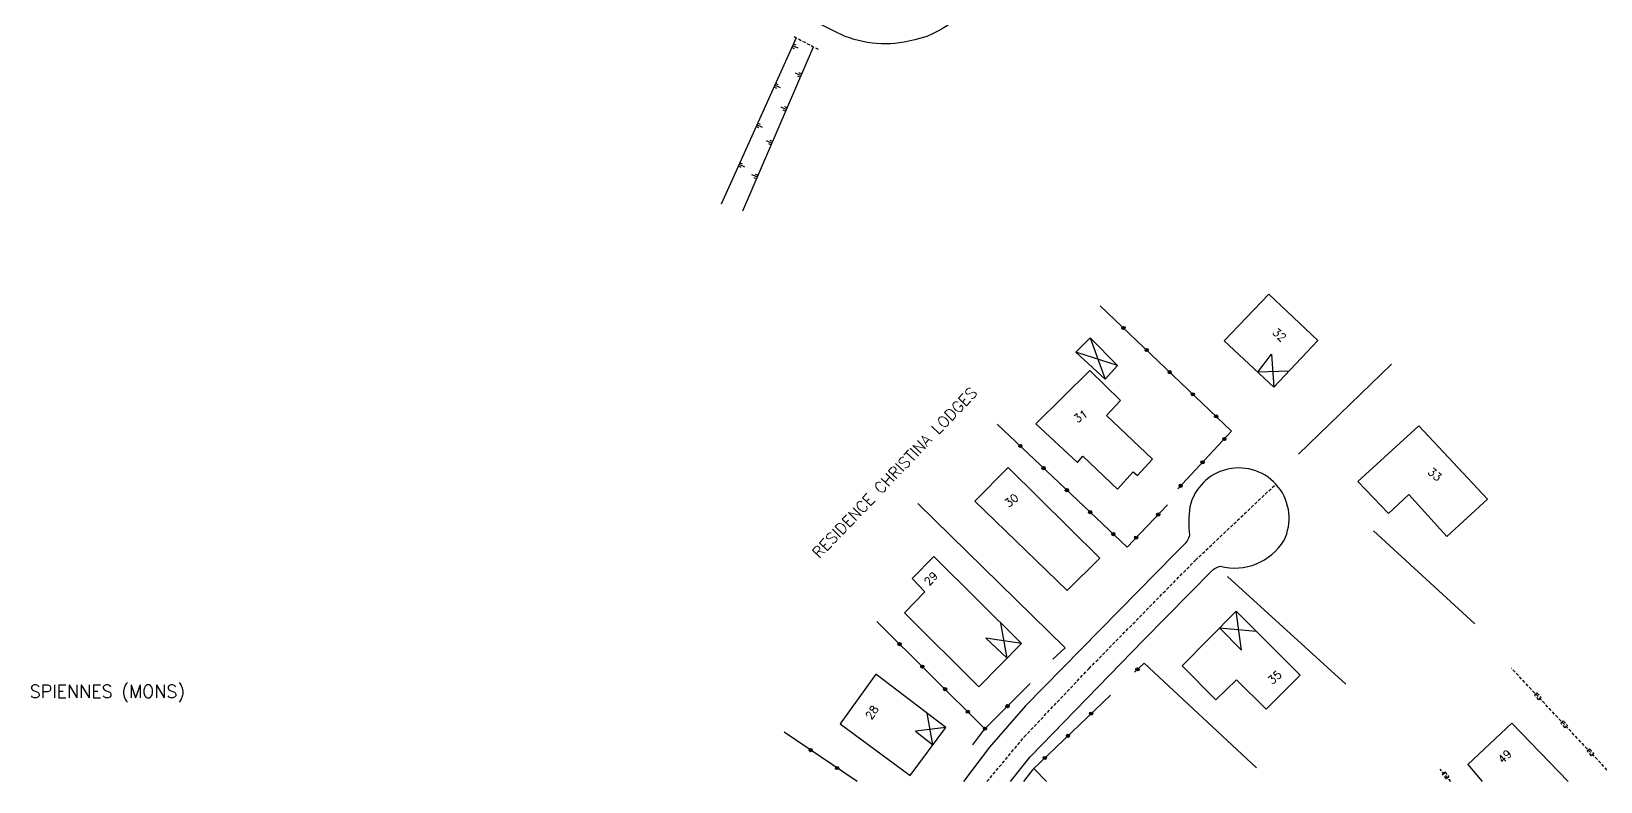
# Model space of a CAD drawing. Header units: millimetres. Extents: x 123000 to 124000, y 125000 to 126000.
# Drawn here: x 123411.9 to 123657, y 125000 to 125117.1 of the extents above; entities that cross this region are included whole.
import ezdxf
from ezdxf.enums import TextEntityAlignment as Align

# ---------------------------------------------------------------- set-up
doc = ezdxf.new("R2010")
doc.units = ezdxf.units.MM
doc.linetypes.add('DASHED', pattern=[0.75, 0.5, -0.25])
for name, color, linetype in [('W0001', 6, 'DASHED'), ('W0008', 7, 'CONTINUOUS'), ('W0100', 7, 'CONTINUOUS'), ('W0112', 1, 'DASHED'), ('W0211', 2, 'CONTINUOUS'), ('W0310', 3, 'CONTINUOUS'), ('W0322', 7, 'CONTINUOUS'), ('W0980', 7, 'CONTINUOUS'), ('W0989', 7, 'CONTINUOUS'), ('W0991', 7, 'CONTINUOUS')]:
    doc.layers.add(name, color=color, linetype=linetype)
doc.styles.get("Standard").update_dxf_attribs({"font": 'romans.shx', "width": 0.85})

msp = doc.modelspace()

# ---------------------------------------------------------------- linework, layer by layer
at = {"layer": 'W0001'}
msp.add_lwpolyline([(123561.19, 125000), (123567.02, 125006.98), (123577.13, 125017.66), (123588.72, 125029.45), (123593.75, 125034.57), (123606.3, 125046.44)], dxfattribs=at)
at = {"layer": 'W0008'}
for points in [[(123636.63, 125193.47, -0.163753), (123636.63, 125193.47, -0.307542), (123628.36, 125197.64, 0.050232), (123624.36, 125203.14, -0.010715), (123621.58, 125204.82), (123606.72, 125211.17, 0.377234), (123600.62, 125209.16), (123593.04, 125193.19), (123581.86, 125170.11), (123567.86, 125140.71), (123560.34, 125124.96, -0.2711), (123548.96, 125115.61, -0.173383), (123537.74, 125116.94), (123512.27, 125129.66), (123500, 125136.03)], [(123564.86, 125000), (123567.94, 125003.85), (123585.62, 125022.06), (123596.4, 125033.02, -0.081828), (123597.61, 125033.65, 0.332932), (123607.58, 125037.67, 1.120232), (123592.87, 125042.9, 1.088825)], [(123592.87, 125042.9, 0.070527), (123592.83, 125038.48)], [(123592.83, 125038.48, -0.155594), (123591.82, 125036.85), (123590.59, 125035.6), (123567.21, 125011.82), (123561.58, 125005.39), (123557.52, 125000)]]:
    msp.add_lwpolyline(points, format="xyb", dxfattribs=at)
msp.add_lwpolyline([(123571.46, 125019.12), (123573.39, 125020.91)], dxfattribs=at)
at = {"layer": 'W0100'}
for points in [[(123598.25, 125068.81), (123605.97, 125061.59), (123612.87, 125068.89), (123605.22, 125076.11), (123598.25, 125068.81)], [(123577.31, 125069.3), (123581.55, 125064.99), (123579.64, 125062.83), (123575.07, 125067.06), (123577.31, 125069.3), (123579.64, 125062.83)], [(123581.55, 125064.99), (123575.07, 125067.06)], [(123603.48, 125063.91), (123605.64, 125066.73), (123605.97, 125061.59)], [(123587.03, 125050.34), (123579.88, 125057.15), (123582.05, 125059.51), (123577.23, 125064.16), (123568.84, 125055.86), (123575.32, 125049.8), (123576.15, 125050.8), (123581.55, 125045.65), (123584.04, 125048.39), (123584.7, 125047.81), (123587.03, 125050.34)], [(123608.31, 125064.07), (123603.48, 125063.91)], [(123639.34, 125044.1), (123628.63, 125055.53), (123619.12, 125046.83), (123623.91, 125041.84), (123627.1, 125044.83), (123633.02, 125038.25), (123639.34, 125044.1)], [(123573.73, 125029.85), (123578.8, 125034.91), (123564.51, 125049.02), (123559.28, 125043.79), (123573.73, 125029.85)], [(123559.91, 125014.81), (123566.6, 125021.54), (123552.89, 125035.12), (123549.51, 125031.7), (123551.46, 125029.65), (123548.31, 125026.33), (123559.91, 125014.81)], [(123604.8, 125011.3), (123610.09, 125016.63), (123600.09, 125026.62), (123591.7, 125018.1), (123596.94, 125012.77), (123600.18, 125015.91), (123604.8, 125011.3)], [(123597.53, 125024.02), (123600.94, 125020.53), (123600.09, 125026.62)], [(123566.6, 125021.54), (123561, 125022.4), (123564.35, 125019.28), (123563.36, 125024.75)], [(123597.53, 125024.02), (123603.23, 125023.48)], [(123554.75, 125008.45), (123543.83, 125016.75), (123538.28, 125009.02), (123549.2, 125000.95), (123554.75, 125008.45), (123550.01, 125007.87), (123552.75, 125005.76), (123551.83, 125010.67)], [(123651.98, 125000), (123643.17, 125009.14), (123636.29, 125002.66), (123638.54, 125000)]]:
    msp.add_lwpolyline(points, dxfattribs=at)
at = {"layer": 'W0112'}
for p, q in [((123646.71, 125013.5), (123647.07, 125013.84)), ((123647.07, 125013.84), (123647.76, 125013.11)), ((123647.39, 125012.77), (123646.71, 125013.5)), ((123647.76, 125013.11), (123647.39, 125012.77)), ((123650.82, 125009.13), (123651.19, 125009.47)), ((123651.51, 125008.4), (123650.82, 125009.13)), ((123651.19, 125009.47), (123651.87, 125008.75)), ((123651.87, 125008.75), (123651.51, 125008.4)), ((123654.94, 125004.76), (123655.3, 125005.11)), ((123655.62, 125004.04), (123654.94, 125004.76)), ((123655.3, 125005.11), (123655.99, 125004.38)), ((123655.99, 125004.38), (123655.62, 125004.04)), ((123632.3, 125001.17), (123632.68, 125001.5)), ((123632.68, 125001.5), (123633.33, 125000.74)), ((123632.95, 125000.41), (123632.3, 125001.17)), ((123633.33, 125000.74), (123632.95, 125000.41))]:
    msp.add_line(p, q, dxfattribs=at)
for points in [[(123531.07, 125116.31), (123534.81, 125114.33)], [(123659.61, 125000.17), (123643.12, 125017.67)], [(123633.64, 125000), (123631.95, 125001.96)]]:
    msp.add_lwpolyline(points, dxfattribs=at)
at = {"layer": 'W0211'}
for p, q in [((123531.14, 125114.43), (123530.69, 125114.64)), ((123531.72, 125114.49), (123530.81, 125114.9)), ((123531.38, 125114.96), (123530.92, 125115.16)), ((123531.24, 125110.64), (123532.16, 125110.24)), ((123531.59, 125110.17), (123532.05, 125109.97)), ((123531.81, 125110.7), (123532.27, 125110.51)), ((123528.36, 125108.24), (123527.9, 125108.45)), ((123528.93, 125108.3), (123528.02, 125108.71)), ((123528.6, 125108.77), (123528.14, 125108.98)), ((123528.97, 125105.35), (123529.89, 125104.96)), ((123529.31, 125104.89), (123529.77, 125104.69)), ((123529.54, 125105.42), (123530, 125105.22)), ((123525.58, 125102.06), (123525.12, 125102.26)), ((123526.15, 125102.11), (123525.24, 125102.52)), ((123525.81, 125102.58), (123525.36, 125102.79)), ((123526.69, 125100.07), (123527.61, 125099.68)), ((123527.04, 125099.61), (123527.5, 125099.41)), ((123527.27, 125100.14), (123527.73, 125099.94)), ((123522.79, 125095.87), (123522.34, 125096.07)), ((123523.37, 125095.93), (123522.46, 125096.34)), ((123523.03, 125096.39), (123522.58, 125096.6)), ((123524.42, 125094.79), (123525.34, 125094.4)), ((123524.99, 125094.86), (123525.45, 125094.66)), ((123524.77, 125094.33), (123525.23, 125094.13))]:
    msp.add_line(p, q, dxfattribs=at)
for points in [[(123531.37, 125116.15), (123519.67, 125090.15)], [(123523.07, 125089.11), (123534.09, 125114.72)]]:
    msp.add_lwpolyline(points, dxfattribs=at)
at = {"layer": 'W0310'}
for points in [[(123609.87, 125051.11), (123624.39, 125065.17)], [(123550.4, 125043.41), (123573.39, 125020.91)], [(123621.55, 125039.15), (123637.41, 125024.65)], [(123598.76, 125032.01), (123617.23, 125015.19)], [(123603.29, 125002.16), (123585.72, 125018.5)], [(123570.46, 125000), (123568.5, 125002.03)]]:
    msp.add_lwpolyline(points, dxfattribs=at)
at = {"layer": 'W0322'}
for points in [[(123591.01, 125045.73), (123599.39, 125054.7), (123578.89, 125074.29)], [(123589.36, 125043.19), (123583.08, 125036.61), (123562.77, 125055.82)], [(123560.87, 125008.26), (123543.99, 125024.98)], [(123585.72, 125018.5), (123584.25, 125017.1)], [(123559, 125005.73), (123560.87, 125008.26), (123567.94, 125015.33)], [(123580.49, 125013.5), (123568.3, 125001.84), (123566.89, 125000)], [(123540.92, 125000), (123529.51, 125007.73)]]:
    msp.add_lwpolyline(points, dxfattribs=at)
for centre, radius in [((123582.5, 125070.83), 0.25), ((123582.5, 125070.83), 0.15), ((123586.12, 125067.38), 0.25), ((123586.12, 125067.38), 0.15), ((123589.73, 125063.93), 0.25), ((123589.73, 125063.93), 0.15), ((123593.35, 125060.47), 0.25), ((123593.35, 125060.47), 0.15), ((123596.97, 125057.02), 0.25), ((123596.97, 125057.02), 0.15), ((123598.27, 125053.5), 0.25), ((123598.27, 125053.5), 0.15), ((123566.4, 125052.39), 0.25), ((123566.4, 125052.39), 0.15), ((123570.03, 125048.95), 0.25), ((123570.03, 125048.95), 0.15), ((123594.86, 125049.85), 0.25), ((123594.86, 125049.85), 0.15), ((123573.67, 125045.51), 0.25), ((123573.67, 125045.51), 0.15), ((123591.44, 125046.19), 0.25), ((123591.44, 125046.19), 0.15), ((123577.3, 125042.08), 0.25), ((123577.3, 125042.08), 0.15), ((123587.94, 125041.7), 0.25), ((123587.94, 125041.7), 0.15), ((123580.93, 125038.64), 0.25), ((123580.93, 125038.64), 0.15), ((123584.49, 125038.09), 0.25), ((123584.49, 125038.09), 0.15), ((123547.54, 125021.46), 0.25), ((123547.54, 125021.46), 0.15), ((123551.1, 125017.95), 0.25), ((123551.1, 125017.95), 0.15), ((123584.69, 125017.52), 0.25), ((123584.69, 125017.52), 0.15), ((123554.65, 125014.43), 0.25), ((123554.65, 125014.43), 0.15), ((123558.2, 125010.91), 0.25), ((123564.4, 125011.79), 0.25), ((123564.4, 125011.79), 0.15), ((123558.2, 125010.91), 0.15), ((123577.46, 125010.61), 0.25), ((123577.46, 125010.61), 0.15), ((123560.87, 125008.26), 0.25), ((123560.87, 125008.26), 0.15), ((123573.85, 125007.15), 0.25), ((123573.85, 125007.15), 0.15), ((123533.65, 125004.92), 0.25), ((123533.65, 125004.92), 0.15), ((123570.23, 125003.69), 0.25), ((123570.23, 125003.69), 0.15), ((123537.79, 125002.12), 0.25), ((123537.79, 125002.12), 0.15)]:
    msp.add_circle(centre, radius, dxfattribs=at)

# ---------------------------------------------------------------- texts
at = {"layer": 'W0980'}
msp.add_text('SPIENNES (MONS)', height=2, dxfattribs=at).set_placement((123423.81, 125013.94), align=Align.MIDDLE)
at = {"layer": 'W0989'}
msp.add_text('RESIDENCE CHRISTINA LODGES', height=1.75, rotation=46.1137, dxfattribs=at).set_placement((123546.77, 125048.25), align=Align.MIDDLE)
at = {"layer": 'W0991'}
for s, rotation, p in [('32', 317.418, (123606.86, 125069.76)), ('31', 33.6604, (123575.82, 125057.05)), ('33', 319.0227, (123631.14, 125047.97)), ('30', 39.1422, (123565.02, 125043.9)), ('29', 45.8426, (123552.43, 125031.69)), ('35', 41.1541, (123606.13, 125016.28)), ('28', 55.9242, (123543.22, 125010.81)), ('49', 43.6948, (123642.07, 125003.91))]:
    msp.add_text(s, height=1.25, rotation=rotation, dxfattribs=at).set_placement(p, align=Align.MIDDLE)

doc.saveas('drawing.dxf')
